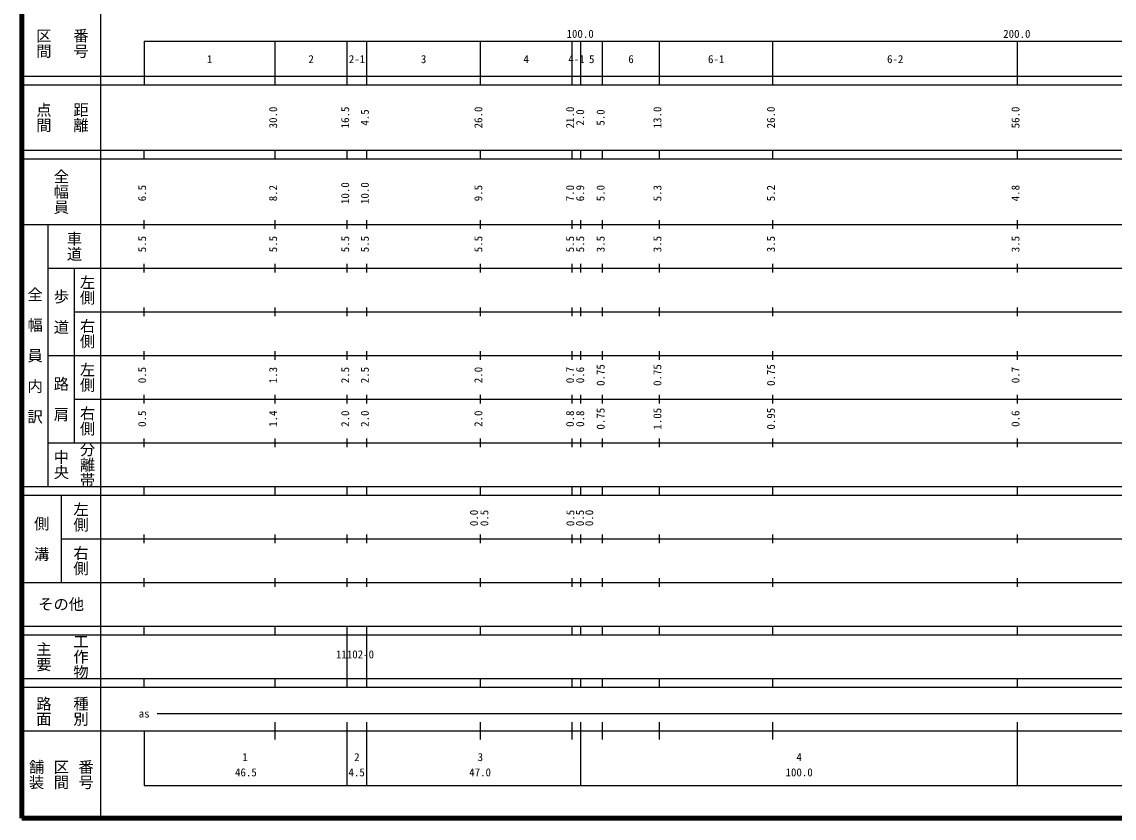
# Model space of a CAD drawing. Units: millimetres on the paper, enlarged 1000 times. Extents: x 40000 to 680000, y 20000 to 380000.
# Drawn here: x 40000 to 290136, y 20000 to 202409 of the extents above; entities that cross this region are included whole.
import ezdxf
from ezdxf.enums import TextEntityAlignment as Align

# ---------------------------------------------------------------- set-up
doc = ezdxf.new("R2010")
doc.units = ezdxf.units.MM
doc.header["$LTSCALE"] = 1000
doc.layers.add('M-TTL', color=2, linetype='Continuous', lineweight=140)
doc.layers.add('M-TTL-BAND', color=7, linetype='Continuous', lineweight=25)
doc.styles.add('@ＭＳ ゴシック', font='')
doc.styles.add('ＭＳ ゴシック', font='')
doc.styles.get('@ＭＳ ゴシック').set_extended_font_data('@MS Gothic')
doc.styles.get('ＭＳ ゴシック').set_extended_font_data('MS Gothic')

msp = doc.modelspace()

# ---------------------------------------------------------------- linework, layer by layer
at = {"layer": 'M-TTL'}
for p, q in [((40000, 380000), (40000, 20000)), ((40000, 20000), (680000, 20000))]:
    msp.add_line(p, q, dxfattribs=at)
at = {"layer": 'M-TTL-BAND'}
for p, q in [((58000, 370000), (58000, 20000)), ((68000, 198000), (579000, 198000)), ((68000, 198000), (68000, 188000)), ((98000, 188000), (98000, 198000)), ((114500, 188000), (114500, 198000)), ((119000, 188000), (119000, 198000)), ((145000, 188000), (145000, 198000)), ((166000, 188000), (166000, 198000)), ((168000, 188000), (168000, 198000)), ((173000, 188000), (173000, 198000)), ((186000, 188000), (186000, 198000)), ((212000, 188000), (212000, 198000)), ((268000, 188000), (268000, 198000)), ((40000, 190000), (579000, 190000)), ((40000, 188000), (579000, 188000)), ((40000, 173000), (579000, 173000)), ((68000, 171000), (68000, 173000)), ((98000, 171000), (98000, 173000)), ((114500, 171000), (114500, 173000)), ((119000, 171000), (119000, 173000)), ((145000, 171000), (145000, 173000)), ((166000, 171000), (166000, 173000)), ((168000, 171000), (168000, 173000)), ((173000, 171000), (173000, 173000)), ((186000, 171000), (186000, 173000)), ((212000, 171000), (212000, 173000)), ((268000, 171000), (268000, 173000)), ((40000, 171000), (579000, 171000)), ((40000, 156000), (579000, 156000)), ((46000, 96000), (46000, 156000)), ((68000, 155000), (68000, 157000)), ((98000, 155000), (98000, 157000)), ((114500, 155000), (114500, 157000)), ((119000, 155000), (119000, 157000)), ((145000, 155000), (145000, 157000)), ((166000, 155000), (166000, 157000)), ((168000, 155000), (168000, 157000)), ((173000, 155000), (173000, 157000)), ((186000, 155000), (186000, 157000)), ((212000, 155000), (212000, 157000)), ((268000, 155000), (268000, 157000)), ((46000, 146000), (579000, 146000)), ((52000, 146000), (52000, 106000)), ((68000, 145000), (68000, 147000)), ((98000, 145000), (98000, 147000)), ((114500, 145000), (114500, 147000)), ((119000, 145000), (119000, 147000)), ((145000, 145000), (145000, 147000)), ((166000, 145000), (166000, 147000)), ((168000, 145000), (168000, 147000)), ((173000, 145000), (173000, 147000)), ((186000, 145000), (186000, 147000)), ((212000, 145000), (212000, 147000)), ((268000, 145000), (268000, 147000)), ((52000, 136000), (579000, 136000)), ((68000, 135000), (68000, 137000)), ((98000, 135000), (98000, 137000)), ((114500, 135000), (114500, 137000)), ((119000, 135000), (119000, 137000)), ((145000, 135000), (145000, 137000)), ((166000, 135000), (166000, 137000)), ((168000, 135000), (168000, 137000)), ((173000, 135000), (173000, 137000)), ((186000, 135000), (186000, 137000)), ((212000, 135000), (212000, 137000)), ((268000, 135000), (268000, 137000)), ((46000, 126000), (579000, 126000)), ((68000, 125000), (68000, 127000)), ((98000, 125000), (98000, 127000)), ((114500, 125000), (114500, 127000)), ((119000, 125000), (119000, 127000)), ((145000, 125000), (145000, 127000)), ((166000, 125000), (166000, 127000)), ((168000, 125000), (168000, 127000)), ((173000, 125000), (173000, 127000)), ((186000, 125000), (186000, 127000)), ((212000, 125000), (212000, 127000)), ((268000, 125000), (268000, 127000)), ((52000, 116000), (579000, 116000)), ((68000, 115000), (68000, 117000)), ((98000, 115000), (98000, 117000)), ((114500, 115000), (114500, 117000)), ((119000, 115000), (119000, 117000)), ((145000, 115000), (145000, 117000)), ((166000, 115000), (166000, 117000)), ((168000, 115000), (168000, 117000)), ((173000, 115000), (173000, 117000)), ((186000, 115000), (186000, 117000)), ((212000, 115000), (212000, 117000)), ((268000, 115000), (268000, 117000)), ((46000, 106000), (579000, 106000)), ((68000, 105000), (68000, 107000)), ((98000, 105000), (98000, 107000)), ((114500, 105000), (114500, 107000)), ((119000, 105000), (119000, 107000)), ((145000, 105000), (145000, 107000)), ((166000, 105000), (166000, 107000)), ((168000, 105000), (168000, 107000)), ((173000, 105000), (173000, 107000)), ((186000, 105000), (186000, 107000)), ((212000, 105000), (212000, 107000)), ((268000, 105000), (268000, 107000)), ((40000, 96000), (579000, 96000)), ((68000, 94000), (68000, 96000)), ((98000, 94000), (98000, 96000)), ((114500, 94000), (114500, 96000)), ((119000, 94000), (119000, 96000)), ((145000, 94000), (145000, 96000)), ((166000, 94000), (166000, 96000)), ((168000, 94000), (168000, 96000)), ((173000, 94000), (173000, 96000)), ((186000, 94000), (186000, 96000)), ((212000, 94000), (212000, 96000)), ((268000, 94000), (268000, 96000)), ((40000, 94000), (579000, 94000)), ((49000, 94000), (49000, 74000)), ((49000, 84000), (579000, 84000)), ((68000, 83000), (68000, 85000)), ((98000, 83000), (98000, 85000)), ((114500, 83000), (114500, 85000)), ((119000, 83000), (119000, 85000)), ((145000, 83000), (145000, 85000)), ((166000, 83000), (166000, 85000)), ((168000, 83000), (168000, 85000)), ((173000, 83000), (173000, 85000)), ((186000, 83000), (186000, 85000)), ((212000, 83000), (212000, 85000)), ((268000, 83000), (268000, 85000)), ((40000, 74000), (579000, 74000)), ((68000, 73000), (68000, 75000)), ((98000, 73000), (98000, 75000)), ((114500, 73000), (114500, 75000)), ((119000, 73000), (119000, 75000)), ((145000, 73000), (145000, 75000)), ((166000, 73000), (166000, 75000)), ((168000, 73000), (168000, 75000)), ((173000, 73000), (173000, 75000)), ((186000, 73000), (186000, 75000)), ((212000, 73000), (212000, 75000)), ((268000, 73000), (268000, 75000)), ((40000, 64000), (579000, 64000)), ((68000, 62000), (68000, 64000)), ((98000, 62000), (98000, 64000)), ((114500, 52000), (114500, 64000)), ((119000, 52000), (119000, 64000)), ((145000, 62000), (145000, 64000)), ((166000, 62000), (166000, 64000)), ((168000, 62000), (168000, 64000)), ((173000, 62000), (173000, 64000)), ((186000, 62000), (186000, 64000)), ((212000, 62000), (212000, 64000)), ((268000, 62000), (268000, 64000)), ((40000, 62000), (579000, 62000)), ((40000, 52000), (579000, 52000)), ((68000, 50000), (68000, 52000)), ((98000, 50000), (98000, 52000)), ((114500, 50000), (114500, 52000)), ((119000, 50000), (119000, 52000)), ((145000, 50000), (145000, 52000)), ((166000, 50000), (166000, 52000)), ((168000, 50000), (168000, 52000)), ((173000, 50000), (173000, 52000)), ((186000, 50000), (186000, 52000)), ((212000, 50000), (212000, 52000)), ((268000, 50000), (268000, 52000)), ((40000, 50000), (579000, 50000)), ((71000, 44000), (565000, 44000)), ((98000, 38000), (98000, 42000)), ((114500, 27500), (114500, 42000)), ((119000, 27500), (119000, 42000)), ((145000, 38000), (145000, 42000)), ((166000, 38000), (166000, 42000)), ((168000, 27500), (168000, 42000)), ((173000, 38000), (173000, 42000)), ((186000, 38000), (186000, 42000)), ((212000, 38000), (212000, 42000)), ((268000, 27500), (268000, 42000)), ((40000, 40000), (579000, 40000)), ((68000, 40000), (68000, 27500)), ((68000, 27500), (579000, 27500))]:
    msp.add_line(p, q, dxfattribs=at)

# ---------------------------------------------------------------- texts
at = {"layer": 'M-TTL-BAND', "style": '@ＭＳ ゴシック'}
for s, p in [('区間', (45000, 197500)), ('番号', (53500, 197500)), ('点間', (45000, 180500)), ('距離', (53500, 180500)), ('全幅員', (49000, 163500)), ('車道', (52000, 151000)), ('左側', (55000, 141000)), ('全\u3000幅\u3000員\u3000内\u3000訳', (43000, 126000)), ('歩\u3000道', (49000, 136000)), ('右側', (55000, 131000)), ('左側', (55000, 121000)), ('路\u3000肩', (49000, 116000)), ('右側', (55000, 111000)), ('分離帯', (55000, 101000)), ('中央', (49000, 101000)), ('左側', (53500, 89000)), ('側\u3000溝', (44500, 84000)), ('右側', (53500, 79000)), ('主要', (45000, 57000)), ('工作物', (53500, 57000)), ('路面', (45000, 44500)), ('種別', (53500, 44500)), ('舗装', (43333, 30000)), ('区間', (49000, 30000)), ('番号', (54667, 30000))]:
    msp.add_text(s, height=2566, rotation=270, dxfattribs=at).set_placement(p, align=Align.MIDDLE_CENTER)
at = {"layer": 'M-TTL-BAND', "style": 'ＭＳ ゴシック'}
for s, p in [('100.0', (167844, 198195)), ('200.0', (267844, 198195)), ('1', (83000, 192405)), ('2', (106250, 192405)), ('2-1', (116750, 192405)), ('3', (132000, 192405)), ('4', (155500, 192405)), ('4-1', (167000, 192405)), ('5', (170500, 192405)), ('6', (179500, 192405)), ('6-1', (199000, 192405)), ('6-2', (240000, 192405)), ('11102-0', (116285, 56055)), ('as', (68000, 42500)), ('1', (91107, 32523)), ('2', (116725, 32523)), ('3', (144997, 32523)), ('4', (218000, 32523)), ('46.5', (91310, 29033)), ('4.5', (116668, 29033)), ('47.0', (144943, 29033)), ('100.0', (218000, 29033))]:
    msp.add_text(s, height=1833, dxfattribs=at).set_placement(p, align=Align.BOTTOM_CENTER)
for s, p in [('30.0', (99000, 180500)), ('16.5', (115500, 180500)), ('26.0', (146000, 180500)), ('21.0', (167000, 180500)), ('13.0', (187000, 180500)), ('26.0', (213000, 180500)), ('56.0', (269000, 180500)), ('4.5', (120000, 180500)), ('2.0', (169314, 180500)), ('5.0', (174000, 180500)), ('10.0', (115500, 163174)), ('10.0', (120000, 163174)), ('6.5', (69000, 163174)), ('8.2', (99000, 163174)), ('9.5', (146000, 163174)), ('7.0', (167000, 163174)), ('6.9', (169314, 163174)), ('5.0', (174000, 163174)), ('5.3', (187000, 163174)), ('5.2', (213000, 163174)), ('4.8', (269000, 163174)), ('5.5', (69000, 151500)), ('5.5', (99000, 151500)), ('5.5', (115500, 151500)), ('5.5', (120000, 151500)), ('5.5', (146000, 151500)), ('5.5', (167000, 151500)), ('5.5', (169314, 151500)), ('3.5', (174000, 151500)), ('3.5', (187000, 151500)), ('3.5', (213000, 151500)), ('3.5', (269000, 151500)), ('0.5', (69000, 121500)), ('1.3', (99000, 121500)), ('2.5', (115500, 121500)), ('2.5', (120000, 121500)), ('2.0', (146000, 121500)), ('0.7', (167000, 121500)), ('0.6', (169314, 121500)), ('0.75', (174000, 121500)), ('0.75', (187000, 121500)), ('0.75', (213000, 121500)), ('0.7', (269000, 121500)), ('0.5', (69000, 111500)), ('1.4', (99000, 111500)), ('2.0', (115500, 111500)), ('2.0', (120000, 111500)), ('2.0', (146000, 111500)), ('0.8', (167000, 111500)), ('0.8', (169314, 111500)), ('0.75', (174000, 111500)), ('1.05', (187000, 111500)), ('0.95', (213000, 111500)), ('0.6', (269000, 111500)), ('0.0', (145000, 88764)), ('0.5', (147370, 88764)), ('0.5', (167067, 88764)), ('0.5', (169265, 88764)), ('0.0', (171383, 88764))]:
    msp.add_text(s, height=1833, rotation=90, dxfattribs=at).set_placement(p, align=Align.BOTTOM_CENTER)
msp.add_text('その他', height=2566, dxfattribs=at).set_placement((49000, 69000), align=Align.MIDDLE_CENTER)

doc.saveas('drawing.dxf')
